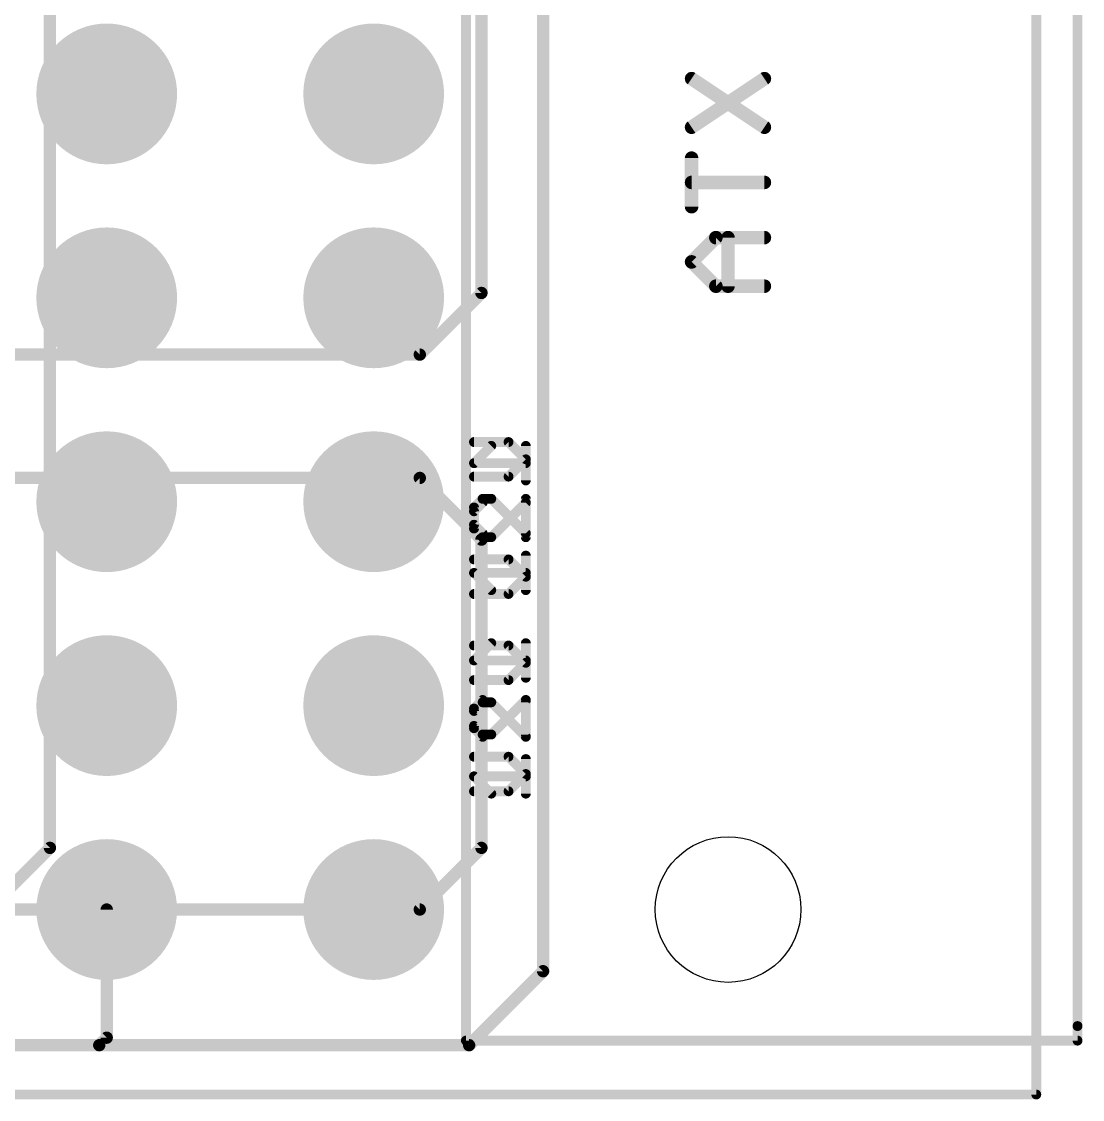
# Model space of a CAD drawing. Extents: x -15.6 to 82.7, y -6.5 to 54.7.
# Drawn here: x 59.11 to 80.96, y -0.1 to 22.1 of the extents above; entities that cross this region are included whole.
import ezdxf

# ---------------------------------------------------------------- set-up
doc = ezdxf.new("R2010")
doc.units = 0
for name, color, linetype in [('1', 12, 'CONTINUOUS'), ('16', 132, 'CONTINUOUS'), ('17', 110, 'CONTINUOUS'), ('20', 53, 'CONTINUOUS'), ('21', 41, 'CONTINUOUS'), ('22', 40, 'CONTINUOUS'), ('51', 53, 'CONTINUOUS')]:
    doc.layers.add(name, color=color, linetype=linetype)

# ---------------------------------------------------------------- blocks, each defined once
blk = doc.blocks.new('ROUNDP')
at = {"const_width": 0.5}
blk.add_lwpolyline([(0, -0.25, 1), (0, 0.25, 1), (0, -0.25)], format="xyb", dxfattribs=at)

msp = doc.modelspace()

# ---------------------------------------------------------------- linework, layer by layer
at = {"layer": '1', "const_width": 0.254}
for points in [[(68.58, 16.51), (68.58, 33.02)], [(67.31, 15.24), (68.58, 16.51)], [(17.78, 15.24), (67.31, 15.24)], [(12.7, 12.7), (67.31, 12.7)], [(67.31, 12.7), (68.58, 11.43)], [(68.58, 11.43), (68.58, 5.08)], [(68.58, 5.08), (67.31, 3.81)], [(67.31, 3.81), (5.08, 3.81)]]:
    msp.add_lwpolyline(points, dxfattribs=at)
at = {"layer": '1', "const_width": 0.127}
for points in [[(68.5165, 16.51, 1), (68.6435, 16.51)], [(68.6249, 16.4651, 1), (68.5351, 16.5549)], [(67.2651, 15.2849, 1), (67.3549, 15.1951)], [(67.31, 15.1765, 1), (67.31, 15.3035)], [(67.3549, 12.7449, 1), (67.2651, 12.6551)], [(67.31, 12.6365, 1), (67.31, 12.7635)], [(68.6435, 11.43, 1), (68.5165, 11.43)], [(68.5351, 11.3851, 1), (68.6249, 11.4749)], [(68.5165, 5.08, 1), (68.6435, 5.08)], [(68.6249, 5.0351, 1), (68.5351, 5.1249)], [(67.2651, 3.8549, 1), (67.3549, 3.7651)], [(67.31, 3.7465, 1), (67.31, 3.8735)]]:
    msp.add_lwpolyline(points, format="xyb", dxfattribs=at)
at = {"layer": '16', "const_width": 0.254}
for points in [[(68.58, 33.02), (68.58, 16.51)], [(69.85, 2.54), (69.85, 22.86)], [(68.58, 16.51), (67.31, 15.24)], [(67.31, 15.24), (17.78, 15.24)], [(12.7, 12.7), (67.31, 12.7)], [(67.31, 12.7), (68.58, 11.43)], [(68.58, 11.43), (68.58, 5.08)], [(68.58, 5.08), (67.31, 3.81)], [(67.31, 3.81), (5.08, 3.81)], [(60.86, 1.17), (60.86, 3.81)], [(68.326, 1.016), (69.85, 2.54)], [(35.814, 1.016), (60.706, 1.016)], [(60.706, 1.016), (60.86, 1.17)], [(60.706, 1.016), (68.326, 1.016)]]:
    msp.add_lwpolyline(points, dxfattribs=at)
at = {"layer": '16', "const_width": 0.127}
for points in [[(68.5165, 16.51, 1), (68.6435, 16.51)], [(68.6249, 16.4651, 1), (68.5351, 16.5549)], [(67.2651, 15.2849, 1), (67.3549, 15.1951)], [(67.31, 15.1765, 1), (67.31, 15.3035)], [(67.3549, 12.7449, 1), (67.2651, 12.6551)], [(67.31, 12.6365, 1), (67.31, 12.7635)], [(68.6435, 11.43, 1), (68.5165, 11.43)], [(68.5351, 11.3851, 1), (68.6249, 11.4749)], [(68.5165, 5.08, 1), (68.6435, 5.08)], [(68.6249, 5.0351, 1), (68.5351, 5.1249)], [(60.9235, 3.81, 1), (60.7965, 3.81)], [(67.2651, 3.8549, 1), (67.3549, 3.7651)], [(67.31, 3.7465, 1), (67.31, 3.8735)], [(69.8949, 2.4951, 1), (69.8051, 2.5849)], [(69.7865, 2.54, 1), (69.9135, 2.54)], [(60.706, 1.0795, 1), (60.706, 0.9525)], [(60.6611, 1.0609, 1), (60.7509, 0.9711)], [(60.706, 0.9525, 1), (60.706, 1.0795)], [(60.7965, 1.17, 1), (60.9235, 1.17)], [(60.9049, 1.1251, 1), (60.8151, 1.2149)], [(68.2811, 1.0609, 1), (68.3709, 0.9711)], [(68.326, 0.9525, 1), (68.326, 1.0795)]]:
    msp.add_lwpolyline(points, format="xyb", dxfattribs=at)
at = {"layer": '20', "const_width": 0.2032}
for points in [[(80.01, 0), (80.01, 53.34)], [(5.08, 0), (80.01, 0)]]:
    msp.add_lwpolyline(points, dxfattribs=at)
at = {"layer": '20', "const_width": 0.1016}
for points in [[(79.9592, 0, 1), (80.0608, 0)], [(80.01, -0.0508, 1), (80.01, 0.0508)]]:
    msp.add_lwpolyline(points, format="xyb", dxfattribs=at)
at = {"layer": '20'}
msp.add_circle((73.66, 3.81), 1.5, dxfattribs=at)
at = {"layer": '21'}
for points, const_width in [([(68.26, 52.91), (68.26, 1.11)], 0.2032), ([(80.86, 1.41), (80.86, 52.91)], 0.2032), ([(72.9094, 19.924), (74.4093, 20.9239)], 0.2794), ([(72.9094, 20.9239), (74.4093, 19.924)], 0.2794), ([(72.9094, 18.2869), (72.9094, 19.2868)], 0.2794), ([(74.4093, 18.7868), (72.9094, 18.7868)], 0.2794), ([(72.9094, 17.1497), (73.4094, 17.6496)], 0.2794), ([(73.4094, 17.6496), (74.4093, 17.6496)], 0.2794), ([(73.6594, 16.6497), (73.6594, 17.6496)], 0.2794), ([(73.4094, 16.6497), (72.9094, 17.1497)], 0.2794), ([(74.4093, 16.6497), (73.4094, 16.6497)], 0.2794), ([(69.1385, 13.4392), (68.4267, 13.4392)], 0.2032), ([(69.4944, 13.0833), (69.1385, 13.4392)], 0.2032), ([(69.1385, 12.7274), (69.4944, 13.0833)], 0.2032), ([(68.4267, 12.7274), (69.1385, 12.7274)], 0.2032), ([(68.6046, 12.2698), (68.4267, 12.0919)], 0.2032), ([(68.7826, 12.2698), (68.6046, 12.2698)], 0.2032), ([(69.4944, 11.558), (68.7826, 12.2698)], 0.2032), ([(69.4944, 12.2698), (69.4944, 11.558)], 0.2032), ([(68.4267, 12.0919), (68.4267, 11.7359)], 0.2032), ([(68.4267, 11.7359), (68.6046, 11.558)], 0.2032), ([(69.4944, 10.3886), (69.4944, 11.1004)], 0.2032), ([(68.7826, 10.3886), (68.4267, 10.7445)], 0.2032), ([(68.4267, 10.7445), (69.4944, 10.7445)], 0.2032), ([(69.1385, 9.2482), (68.4267, 9.2482)], 0.2032), ([(69.4944, 8.8923), (69.1385, 9.2482)], 0.2032), ([(69.1385, 8.5364), (69.4944, 8.8923)], 0.2032), ([(68.4267, 8.5364), (69.1385, 8.5364)], 0.2032), ([(68.6046, 8.0788), (68.4267, 7.9009)], 0.2032), ([(68.4267, 7.9009), (68.4267, 7.5449)], 0.2032), ([(68.7826, 8.0788), (68.6046, 8.0788)], 0.2032), ([(69.4944, 7.367), (68.7826, 8.0788)], 0.2032), ([(69.4944, 8.0788), (69.4944, 7.367)], 0.2032), ([(68.4267, 7.5449), (68.6046, 7.367)], 0.2032), ([(69.4944, 6.1976), (69.4944, 6.9094)], 0.2032), ([(68.7826, 6.1976), (68.4267, 6.5535)], 0.2032), ([(68.4267, 6.5535), (69.4944, 6.5535)], 0.2032), ([(68.26, 1.11), (80.86, 1.11)], 0.2032)]:
    msp.add_lwpolyline(points, dxfattribs=dict(at, const_width=const_width))
for points, const_width in [([(72.9482, 20.9821, 1), (72.8707, 20.8658)], 0.1397), ([(74.448, 20.8658, 1), (74.3706, 20.9821)], 0.1397), ([(72.8707, 19.9821, 1), (72.9482, 19.8659)], 0.1397), ([(74.3706, 19.8659, 1), (74.448, 19.9821)], 0.1397), ([(72.9793, 19.2868, 1), (72.8396, 19.2868)], 0.1397), ([(72.9094, 18.8567, 1), (72.9094, 18.717)], 0.1397), ([(74.4093, 18.717, 1), (74.4093, 18.8567)], 0.1397), ([(72.8396, 18.2869, 1), (72.9793, 18.2869)], 0.1397), ([(73.4094, 17.7195, 1), (73.4094, 17.5798)], 0.1397), ([(73.4588, 17.6002, 1), (73.36, 17.699)], 0.1397), ([(73.7292, 17.6496, 1), (73.5895, 17.6496)], 0.1397), ([(74.4093, 17.5798, 1), (74.4093, 17.7195)], 0.1397), ([(72.9588, 17.1991, 1), (72.86, 17.1003)], 0.1397), ([(72.86, 17.1991, 1), (72.9588, 17.1003)], 0.1397), ([(73.4094, 16.7195, 1), (73.4094, 16.5799)], 0.1397), ([(73.36, 16.6003, 1), (73.4588, 16.6991)], 0.1397), ([(73.5895, 16.6497, 1), (73.7292, 16.6497)], 0.1397), ([(74.4093, 16.5799, 1), (74.4093, 16.7195)], 0.1397), ([(68.4267, 13.49, 1), (68.4267, 13.3884)], 0.1016), ([(69.1744, 13.4751, 1), (69.1026, 13.4033)], 0.1016), ([(69.1385, 13.3884, 1), (69.1385, 13.49)], 0.1016), ([(69.5303, 13.0474, 1), (69.4585, 13.1192)], 0.1016), ([(69.4585, 13.0474, 1), (69.5303, 13.1192)], 0.1016), ([(68.4267, 12.7782, 1), (68.4267, 12.6766)], 0.1016), ([(69.1026, 12.7633, 1), (69.1744, 12.6915)], 0.1016), ([(69.1385, 12.6766, 1), (69.1385, 12.7782)], 0.1016), ([(68.6046, 12.3206, 1), (68.6046, 12.219)], 0.1016), ([(68.6406, 12.2339, 1), (68.5687, 12.3057)], 0.1016), ([(68.8185, 12.3057, 1), (68.7467, 12.2339)], 0.1016), ([(68.7826, 12.219, 1), (68.7826, 12.3206)], 0.1016), ([(69.5452, 12.2698, 1), (69.4436, 12.2698)], 0.1016), ([(68.4775, 12.0919, 1), (68.3759, 12.0919)], 0.1016), ([(68.3908, 12.1278, 1), (68.4626, 12.0559)], 0.1016), ([(68.4626, 11.7719, 1), (68.3908, 11.7)], 0.1016), ([(68.3759, 11.7359, 1), (68.4775, 11.7359)], 0.1016), ([(68.5687, 11.5221, 1), (68.6406, 11.5939)], 0.1016), ([(69.4436, 11.558, 1), (69.5452, 11.558)], 0.1016), ([(69.4585, 11.5221, 1), (69.5303, 11.5939)], 0.1016), ([(69.5452, 11.1004, 1), (69.4436, 11.1004)], 0.1016), ([(68.4626, 10.7804, 1), (68.3908, 10.7086)], 0.1016), ([(68.4267, 10.7953, 1), (68.4267, 10.6937)], 0.1016), ([(69.4944, 10.6937, 1), (69.4944, 10.7953)], 0.1016), ([(68.7467, 10.3527, 1), (68.8185, 10.4245)], 0.1016), ([(69.4436, 10.3886, 1), (69.5452, 10.3886)], 0.1016), ([(68.4267, 9.299, 1), (68.4267, 9.1974)], 0.1016), ([(69.1744, 9.2841, 1), (69.1026, 9.2123)], 0.1016), ([(69.1385, 9.1974, 1), (69.1385, 9.299)], 0.1016), ([(69.5303, 8.8564, 1), (69.4585, 8.9282)], 0.1016), ([(69.4585, 8.8564, 1), (69.5303, 8.9282)], 0.1016), ([(68.4267, 8.5872, 1), (68.4267, 8.4856)], 0.1016), ([(69.1026, 8.5723, 1), (69.1744, 8.5005)], 0.1016), ([(69.1385, 8.4856, 1), (69.1385, 8.5872)], 0.1016), ([(68.4775, 7.9009, 1), (68.3759, 7.9009)], 0.1016), ([(68.6046, 8.1296, 1), (68.6046, 8.028)], 0.1016), ([(68.6406, 8.0429, 1), (68.5687, 8.1147)], 0.1016), ([(68.8185, 8.1147, 1), (68.7467, 8.0429)], 0.1016), ([(68.7826, 8.028, 1), (68.7826, 8.1296)], 0.1016), ([(69.5452, 8.0788, 1), (69.4436, 8.0788)], 0.1016), ([(68.3908, 7.9368, 1), (68.4626, 7.8649)], 0.1016), ([(68.4626, 7.5809, 1), (68.3908, 7.509)], 0.1016), ([(68.3759, 7.5449, 1), (68.4775, 7.5449)], 0.1016), ([(68.5687, 7.3311, 1), (68.6406, 7.4029)], 0.1016), ([(69.4436, 7.367, 1), (69.5452, 7.367)], 0.1016), ([(69.4585, 7.3311, 1), (69.5303, 7.4029)], 0.1016), ([(69.5452, 6.9094, 1), (69.4436, 6.9094)], 0.1016), ([(68.4626, 6.5894, 1), (68.3908, 6.5176)], 0.1016), ([(68.4267, 6.6043, 1), (68.4267, 6.5027)], 0.1016), ([(69.4944, 6.5027, 1), (69.4944, 6.6043)], 0.1016), ([(68.7467, 6.1617, 1), (68.8185, 6.2335)], 0.1016), ([(69.4436, 6.1976, 1), (69.5452, 6.1976)], 0.1016), ([(80.8092, 1.41, 1), (80.9108, 1.41)], 0.1016), ([(68.26, 1.1608, 1), (68.26, 1.0592)], 0.1016), ([(68.2092, 1.11, 1), (68.3108, 1.11)], 0.1016), ([(80.86, 1.0592, 1), (80.86, 1.1608)], 0.1016)]:
    msp.add_lwpolyline(points, format="xyb", dxfattribs=dict(at, const_width=const_width))
at = {"layer": '22', "const_width": 0.2032}
for points in [[(68.7826, 13.3604), (68.4267, 13.0045)], [(69.4944, 13.3604), (69.4944, 12.6486)], [(68.4267, 13.0045), (69.4944, 13.0045)], [(68.4267, 12.0131), (68.6046, 12.191)], [(69.4944, 12.191), (68.7826, 11.4792)], [(69.4944, 11.4792), (69.4944, 12.191)], [(68.4267, 11.6571), (68.4267, 12.0131)], [(68.6046, 11.4792), (68.4267, 11.6571)], [(68.7826, 11.4792), (68.6046, 11.4792)], [(68.4267, 11.0216), (69.1385, 11.0216)], [(69.1385, 11.0216), (69.4944, 10.6657)], [(69.4944, 10.6657), (69.1385, 10.3098)], [(69.1385, 10.3098), (68.4267, 10.3098)], [(68.7826, 9.2964), (68.4267, 8.9405)], [(69.4944, 9.2964), (69.4944, 8.5846)], [(68.4267, 8.9405), (69.4944, 8.9405)], [(68.4267, 7.9491), (68.6046, 8.127)], [(69.4944, 8.127), (68.7826, 7.4152)], [(69.4944, 7.4152), (69.4944, 8.127)], [(68.4267, 7.5931), (68.4267, 7.9491)], [(68.6046, 7.4152), (68.4267, 7.5931)], [(68.7826, 7.4152), (68.6046, 7.4152)], [(68.4267, 6.9576), (69.1385, 6.9576)], [(69.1385, 6.9576), (69.4944, 6.6017)], [(69.4944, 6.6017), (69.1385, 6.2458)], [(69.1385, 6.2458), (68.4267, 6.2458)]]:
    msp.add_lwpolyline(points, dxfattribs=at)
at = {"layer": '22', "const_width": 0.1016}
for points in [[(68.8185, 13.3245, 1), (68.7467, 13.3963)], [(69.5452, 13.3604, 1), (69.4436, 13.3604)], [(68.4267, 13.0553, 1), (68.4267, 12.9537)], [(69.4944, 12.9537, 1), (69.4944, 13.0553)], [(68.3908, 13.0404, 1), (68.4626, 12.9686)], [(69.4436, 12.6486, 1), (69.5452, 12.6486)], [(68.6406, 12.1551, 1), (68.5687, 12.2269)], [(69.5452, 12.191, 1), (69.4436, 12.191)], [(69.5303, 12.1551, 1), (69.4585, 12.2269)], [(68.4775, 12.0131, 1), (68.3759, 12.0131)], [(68.3908, 12.049, 1), (68.4626, 11.9771)], [(68.4626, 11.6931, 1), (68.3908, 11.6212)], [(68.3759, 11.6571, 1), (68.4775, 11.6571)], [(68.6046, 11.53, 1), (68.6046, 11.4284)], [(68.5687, 11.4433, 1), (68.6406, 11.5151)], [(68.7467, 11.5151, 1), (68.8185, 11.4433)], [(68.7826, 11.4284, 1), (68.7826, 11.53)], [(69.4436, 11.4792, 1), (69.5452, 11.4792)], [(68.4267, 11.0724, 1), (68.4267, 10.9708)], [(69.1744, 11.0575, 1), (69.1026, 10.9857)], [(69.1385, 10.9708, 1), (69.1385, 11.0724)], [(69.5303, 10.6298, 1), (69.4585, 10.7016)], [(69.4585, 10.6298, 1), (69.5303, 10.7016)], [(68.4267, 10.3606, 1), (68.4267, 10.259)], [(69.1026, 10.3457, 1), (69.1744, 10.2739)], [(69.1385, 10.259, 1), (69.1385, 10.3606)], [(68.8185, 9.2605, 1), (68.7467, 9.3323)], [(69.5452, 9.2964, 1), (69.4436, 9.2964)], [(68.4267, 8.9913, 1), (68.4267, 8.8897)], [(68.3908, 8.9764, 1), (68.4626, 8.9046)], [(69.4944, 8.8897, 1), (69.4944, 8.9913)], [(69.4436, 8.5846, 1), (69.5452, 8.5846)], [(68.6406, 8.0911, 1), (68.5687, 8.1629)], [(69.5452, 8.127, 1), (69.4436, 8.127)], [(69.5303, 8.0911, 1), (69.4585, 8.1629)], [(68.4775, 7.9491, 1), (68.3759, 7.9491)], [(68.3908, 7.985, 1), (68.4626, 7.9131)], [(68.4626, 7.6291, 1), (68.3908, 7.5572)], [(68.3759, 7.5931, 1), (68.4775, 7.5931)], [(68.6046, 7.466, 1), (68.6046, 7.3644)], [(68.5687, 7.3793, 1), (68.6406, 7.4511)], [(68.7467, 7.4511, 1), (68.8185, 7.3793)], [(68.7826, 7.3644, 1), (68.7826, 7.466)], [(69.4436, 7.4152, 1), (69.5452, 7.4152)], [(68.4267, 7.0084, 1), (68.4267, 6.9068)], [(69.1744, 6.9935, 1), (69.1026, 6.9217)], [(69.1385, 6.9068, 1), (69.1385, 7.0084)], [(69.5303, 6.5658, 1), (69.4585, 6.6376)], [(69.4585, 6.5658, 1), (69.5303, 6.6376)], [(68.4267, 6.2966, 1), (68.4267, 6.195)], [(69.1026, 6.2817, 1), (69.1744, 6.2099)], [(69.1385, 6.195, 1), (69.1385, 6.2966)]]:
    msp.add_lwpolyline(points, format="xyb", dxfattribs=at)
at = {"layer": '51'}
for points, const_width in [([(59.69, 5.08), (59.69, 38.1)], 0.254), ([(57.15, 2.54), (59.69, 5.08)], 0.254), ([(80.86, 1.11), (80.86, 1.41)], 0.2032)]:
    msp.add_lwpolyline(points, dxfattribs=dict(at, const_width=const_width))
for points, const_width in [([(59.6265, 5.08, 1), (59.7535, 5.08)], 0.127), ([(59.7349, 5.0351, 1), (59.6451, 5.1249)], 0.127), ([(80.9108, 1.41, 1), (80.8092, 1.41)], 0.1016), ([(80.8092, 1.11, 1), (80.9108, 1.11)], 0.1016)]:
    msp.add_lwpolyline(points, format="xyb", dxfattribs=dict(at, const_width=const_width))

# ---------------------------------------------------------------- block references
at = {"layer": '17', "xscale": 2.9, "yscale": 2.9, "rotation": 270}
for p in [(60.86, 20.61), (60.86, 20.61), (66.36, 20.61), (66.36, 20.61), (60.86, 16.41), (60.86, 16.41), (66.36, 16.41), (66.36, 16.41), (60.86, 12.21), (60.86, 12.21), (66.36, 12.21), (66.36, 12.21), (60.86, 8.01), (60.86, 8.01), (66.36, 8.01), (66.36, 8.01), (60.86, 3.81), (60.86, 3.81), (66.36, 3.81), (66.36, 3.81)]:
    msp.add_blockref('ROUNDP', p, dxfattribs=at)

doc.saveas('drawing.dxf')
